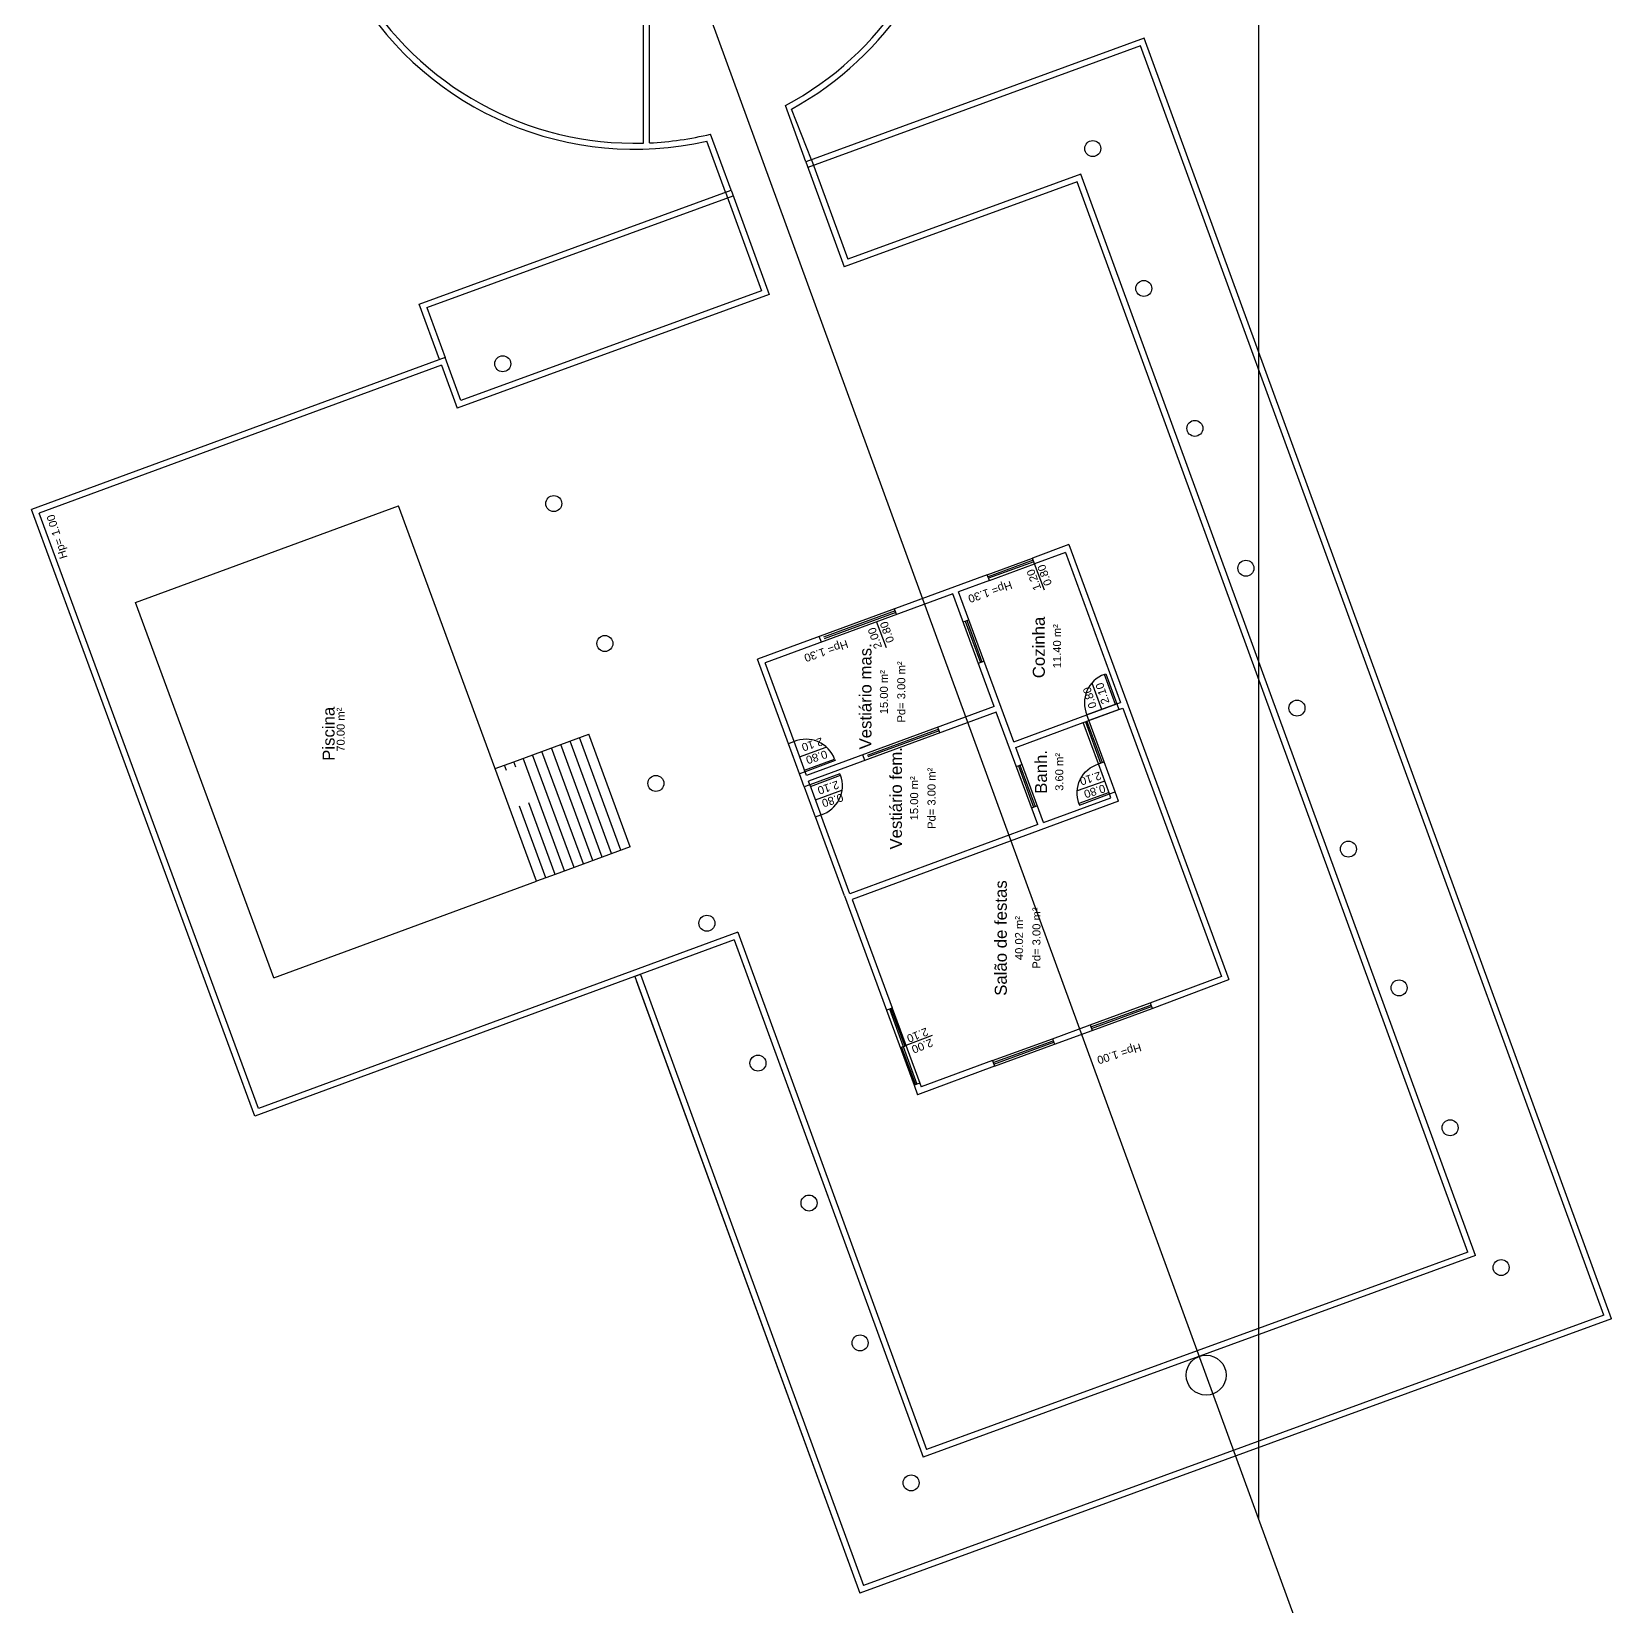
# Model space of a CAD drawing. Header units: millimetres. Extents: x -210 to 1173, y -437 to 320.
# Drawn here: x 1080.21 to 1119.7, y -33.96 to 5.41 of the extents above; entities that cross this region are included whole.
import ezdxf
from ezdxf.enums import TextEntityAlignment as Align

# ---------------------------------------------------------------- set-up
doc = ezdxf.new("R2010")
doc.units = ezdxf.units.MM
doc.header["$LTSCALE"] = 0.3
doc.linetypes.add('DASHED2', pattern=[9.525, 6.35, -3.175])
for name, color, linetype in [('CORTE', 6, 'Continuous'), ('COTAS', 1, 'Continuous'), ('ESQUADRIAS', 3, 'Continuous'), ('PISO', 1, 'Continuous'), ('PROJEÇÃO', 1, 'DASHED2'), ('TEXTOS', 2, 'Continuous'), ('VISTA', 2, 'Continuous')]:
    doc.layers.add(name, color=color, linetype=linetype)
doc.styles.add('2MM 1_100', font='ARIAL.TTF', dxfattribs={"height": 0.2})
doc.styles.add('3MM 1_100', font='ARIAL.TTF', dxfattribs={"height": 0.3})

msp = doc.modelspace()

# ---------------------------------------------------------------- linework, layer by layer
msp.add_line((1112.731, -36.84), (1095.392, 10.675))
at = {"layer": 'CORTE'}
for p, q in [((1095.505, 2.625), (1095.506, 5.582)), ((1095.655, 2.63), (1095.656, 5.582)), ((1082.807, -8.861), (1089.376, -6.444)), ((1092.829, -15.829), (1089.376, -6.444)), ((1106.14, -7.414), (1105.225, -7.751)), ((1106.14, -7.414), (1110.14, -18.288)), ((1105.277, -7.891), (1105.225, -7.751)), ((1106.051, -7.606), (1105.277, -7.891)), ((1106.051, -7.606), (1107.432, -11.361)), ((1104.099, -8.165), (1098.351, -10.279)), ((1104.151, -8.306), (1104.099, -8.165)), ((1103.236, -8.642), (1098.543, -10.368)), ((1104.272, -11.458), (1103.236, -8.642)), ((1104.151, -8.306), (1103.377, -8.59)), ((1104.758, -12.344), (1103.377, -8.59)), ((1086.26, -18.246), (1082.807, -8.861)), ((1099.127, -12.391), (1098.351, -10.279)), ((1099.268, -12.339), (1098.543, -10.368)), ((1107.338, -11.395), (1107.432, -11.361)), ((1107.338, -11.395), (1107.39, -11.536)), ((1104.272, -11.458), (1099.579, -13.184)), ((1104.323, -11.599), (1099.631, -13.325)), ((1105.359, -14.414), (1104.323, -11.599)), ((1104.758, -12.344), (1106.588, -11.671)), ((1107.019, -12.844), (1106.588, -11.671)), ((1107.39, -11.536), (1107.484, -11.501)), ((1107.484, -11.501), (1109.953, -18.212)), ((1104.809, -12.485), (1106.499, -11.864)), ((1106.878, -12.896), (1106.499, -11.864)), ((1099.268, -12.339), (1099.127, -12.391)), ((1105.5, -14.362), (1104.809, -12.485)), ((1099.544, -13.09), (1099.404, -13.142)), ((1099.524, -13.47), (1099.404, -13.142)), ((1099.665, -13.419), (1099.524, -13.47)), ((1099.579, -13.184), (1099.544, -13.09)), ((1099.665, -13.419), (1099.631, -13.325)), ((1105.5, -14.362), (1107.189, -13.741)), ((1107.155, -13.647), (1107.295, -13.595)), ((1107.189, -13.741), (1107.155, -13.647)), ((1107.382, -13.83), (1107.295, -13.595)), ((1099.801, -14.221), (1099.941, -14.169)), ((1100.666, -16.14), (1099.941, -14.169)), ((1107.382, -13.83), (1100.718, -16.281)), ((1100.526, -16.192), (1099.801, -14.221)), ((1105.359, -14.414), (1100.666, -16.14)), ((1086.26, -18.246), (1092.829, -15.829)), ((1100.526, -16.192), (1101.577, -19.05)), ((1100.718, -16.281), (1101.723, -18.996)), ((1109.953, -18.212), (1107.937, -18.959)), ((1108.223, -19.013), (1110.14, -18.288)), ((1108.172, -18.871), (1108.223, -19.013)), ((1101.718, -18.998), (1101.577, -19.05)), ((1105.73, -19.766), (1106.669, -19.421)), ((1105.781, -19.905), (1106.72, -19.561)), ((1106.669, -19.421), (1106.72, -19.561)), ((1105.73, -19.766), (1105.781, -19.905)), ((1104.277, -20.453), (1102.355, -21.166)), ((1104.226, -20.312), (1102.443, -20.969)), ((1104.226, -20.312), (1104.277, -20.453)), ((1102.408, -20.875), (1102.267, -20.927)), ((1102.267, -20.927), (1102.355, -21.166)), ((1102.408, -20.875), (1102.443, -20.969))]:
    msp.add_line(p, q, dxfattribs=at)
for centre, radius in [((1106.735, 2.488), 0.2), ((1108.011, -1.009), 0.2), ((1091.985, -2.891), 0.2), ((1109.287, -4.506), 0.2), ((1093.261, -6.388), 0.2), ((1110.563, -8.003), 0.2), ((1094.538, -9.885), 0.2), ((1111.84, -11.5), 0.2), ((1095.814, -13.382), 0.2), ((1113.125, -15.024), 0.2), ((1097.09, -16.879), 0.2), ((1114.392, -18.494), 0.2), ((1098.366, -20.376), 0.2), ((1115.668, -21.991), 0.2), ((1099.642, -23.873), 0.2), ((1116.944, -25.488), 0.2), ((1100.918, -27.371), 0.2), ((1109.569, -28.177), 0.5), ((1102.195, -30.87), 0.2)]:
    msp.add_circle(centre, radius, dxfattribs=at)
for radius, start, end in [(8.15, 68.3198, 282.7624), (8, 298.0702, 53.0524), (8.15, 298.7515, 52.0851), (8, 210.7439, 271.5674), (8, 272.6425, 283.7063)]:
    msp.add_arc((1095.287, 10.622), radius, start, end, dxfattribs=at)
at = {"layer": 'COTAS'}
for p, q in [((1105.528, -8.548), (1105.277, -7.891)), ((1101.58, -9.993), (1101.329, -9.337)), ((1106.356, -13.563), (1107.017, -13.323)), ((1102.719, -19.685), (1102.063, -19.937))]:
    msp.add_line(p, q, dxfattribs=at)
at = {"layer": 'COTAS', "extrusion": (1.66903e-12, -3.79062e-12, -1)}
msp.add_line((1106.963, -11.533), (1106.722, -10.873), dxfattribs=at)
at = {"layer": 'COTAS', "extrusion": (-3.79062e-12, -1.66903e-12, -1)}
for p, q in [((1099.406, -12.715), (1100.067, -12.474)), ((1099.803, -13.794), (1100.464, -13.553))]:
    msp.add_line(p, q, dxfattribs=at)
at = {"layer": 'ESQUADRIAS'}
for p, q in [((1105.244, -7.802), (1104.118, -8.216)), ((1105.258, -7.84), (1104.132, -8.254)), ((1106.687, -19.472), (1108.19, -18.923)), ((1101.652, -19.022), (1102.338, -20.901)), ((1101.69, -19.008), (1102.033, -19.948)), ((1106.701, -19.509), (1108.204, -18.961)), ((1101.957, -19.975), (1102.033, -19.948)), ((1101.957, -19.975), (1102.3, -20.915)), ((1104.245, -20.363), (1105.748, -19.815)), ((1104.258, -20.401), (1105.761, -19.852))]:
    msp.add_line(p, q, dxfattribs=at)
at = {"layer": 'ESQUADRIAS', "extrusion": (-1.88166e-09, 1.24771e-08, 1), "elevation": 0}
msp.add_lwpolyline([(1107.338, -11.395), (1107.301, -11.409), (1107.025, -10.658), (1107.062, -10.644)], close=True, dxfattribs=at)
at = {"layer": 'ESQUADRIAS', "elevation": 0}
for points in [[(1099.544, -13.09), (1099.531, -13.053), (1100.281, -12.776), (1100.295, -12.814)], [(1099.665, -13.419), (1099.679, -13.456), (1100.43, -13.18), (1100.416, -13.142)]]:
    msp.add_lwpolyline(points, close=True, dxfattribs=at)
at = {"layer": 'ESQUADRIAS', "extrusion": (2.0636e-09, 7.55958e-10, -1), "elevation": 0}
msp.add_lwpolyline([(-1107.155, -13.647), (-1107.141, -13.609), (-1106.39, -13.886), (-1106.404, -13.923)], close=True, dxfattribs=at)
at = {"layer": 'PISO'}
for p, q in [((1108.018, 5.245), (1099.563, 2.16)), ((1119.7, -26.768), (1108.018, 5.245)), ((1107.928, 5.053), (1099.614, 2.019)), ((1119.508, -26.679), (1107.928, 5.053)), ((1089.897, -1.398), (1097.694, 1.447)), ((1090.089, -1.487), (1097.745, 1.307)), ((1090.402, -2.783), (1089.897, -1.398)), ((1090.089, -1.487), (1090.543, -2.731)), ((1106.588, -11.671), (1107.338, -11.395)), ((1106.639, -11.812), (1107.39, -11.536)), ((1095.427, -18.157), (1095.287, -18.209)), ((1095.427, -18.157), (1101.001, -33.432)), ((1095.286, -18.209), (1100.912, -33.624)), ((1095.324, -18.312), (1100.912, -33.624)), ((1101.577, -19.05), (1102.267, -20.927)), ((1101.718, -18.998), (1102.408, -20.875)), ((1119.7, -26.768), (1100.912, -33.624)), ((1119.508, -26.679), (1101.001, -33.432))]:
    msp.add_line(p, q, dxfattribs=at)
at = {"layer": 'PISO', "extrusion": (1.88329e-09, -1.24809e-08, -1)}
for p, q in [((1107.338, -11.395, 0), (1106.588, -11.671)), ((1107.391, -11.538), (1106.64, -11.814, 0))]:
    msp.add_line(p, q, dxfattribs=at)
at = {"layer": 'PISO', "extrusion": (-3.76123e-12, -1.62467e-12, -1)}
for p, q in [((1099.402, -13.143), (1099.125, -12.392)), ((1099.544, -13.09), (1099.268, -12.339))]:
    msp.add_line(p, q, dxfattribs=at)
at = {"layer": 'PISO', "extrusion": (-2.06137e-09, -7.58561e-10, 1)}
for p, q in [((1107.155, -13.647), (1106.878, -12.896)), ((1107.297, -13.594), (1107.021, -12.844))]:
    msp.add_line(p, q, dxfattribs=at)
at = {"layer": 'PISO', "extrusion": (-3.91747e-12, -1.19993e-12, -1)}
for p, q in [((1099.665, -13.419), (1099.941, -14.169)), ((1099.522, -13.471), (1099.799, -14.222))]:
    msp.add_line(p, q, dxfattribs=at)
at = {"layer": 'PISO', "extrusion": (-1.88329e-09, 1.24809e-08, 1)}
msp.add_arc((1107.287, -11.372, 0), 0.761, 110.196, 203.1336, dxfattribs=at)
at = {"layer": 'PISO'}
for centre, start, end in [((1099.567, -13.039, 0), 20.196, 113.1336), ((1099.716, -13.443, 0), 287.2584, 20.196)]:
    msp.add_arc(centre, 0.761, start, end, dxfattribs=at)
at = {"layer": 'PISO', "extrusion": (2.06137e-09, 7.58561e-10, -1)}
msp.add_arc((-1107.104, -13.623, 0), 0.761, 339.804, 72.7416, dxfattribs=at)
at = {"layer": 'PROJEÇÃO'}
for p, q in [((1101.795, -9.071), (1099.918, -9.761)), ((1101.828, -9.16), (1101.776, -9.019)), ((1101.809, -9.108), (1099.932, -9.799)), ((1103.495, -9.346), (1103.636, -9.294)), ((1103.546, -9.327), (1103.926, -10.359)), ((1103.584, -9.313), (1103.964, -10.346)), ((1099.951, -9.851), (1099.899, -9.71)), ((1103.875, -10.378), (1104.015, -10.327)), ((1106.499, -11.864), (1106.639, -11.812)), ((1106.55, -11.845), (1106.93, -12.877)), ((1106.588, -11.831), (1106.968, -12.863)), ((1102.883, -12.027), (1101.006, -12.718)), ((1102.897, -12.065), (1101.02, -12.755)), ((1102.916, -12.116), (1102.864, -11.976)), ((1091.793, -13.014), (1092.262, -12.841)), ((1093.064, -15.743), (1092.028, -12.927)), ((1093.298, -15.656), (1092.262, -12.841)), ((1101.039, -12.807), (1100.987, -12.666)), ((1104.824, -12.959), (1104.965, -12.908)), ((1104.876, -12.94), (1105.255, -13.973)), ((1104.913, -12.927), (1105.293, -13.959)), ((1106.878, -12.896), (1107.019, -12.844)), ((1105.204, -13.992), (1105.344, -13.94)), ((1093.298, -15.656), (1092.829, -15.829))]:
    msp.add_line(p, q, dxfattribs=at)
at = {"layer": 'VISTA'}
for p, q in [((1110.881, 27.451), (1110.881, -31.768)), ((1099.563, 2.16), (1099.051, 3.563)), ((1099.701, 2.21), (1099.207, 3.477, 0)), ((1097.694, 1.447), (1097.182, 2.85)), ((1097.553, 1.396), (1097.087, 2.673)), ((1099.563, 2.16), (1100.523, -0.471)), ((1099.704, 2.211), (1100.612, -0.278)), ((1106.347, 1.655), (1100.523, -0.471)), ((1106.437, 1.847), (1100.612, -0.278)), ((1116.11, -25.098), (1106.347, 1.655)), ((1116.302, -25.187), (1106.437, 1.847)), ((1097.553, 1.396), (1098.452, -1.067)), ((1097.694, 1.447), (1098.644, -1.156)), ((1098.644, -1.156), (1090.847, -4.001)), ((1098.452, -1.067), (1090.936, -3.809)), ((1090.543, -2.731), (1080.208, -6.534)), ((1090.936, -3.809), (1090.543, -2.731)), ((1090.454, -2.924), (1080.401, -6.623)), ((1090.454, -2.924), (1090.847, -4.001)), ((1085.79, -21.703), (1080.208, -6.534)), ((1085.879, -21.51), (1080.401, -6.623)), ((1104.099, -8.165), (1105.225, -7.751)), ((1104.151, -8.306), (1105.277, -7.891)), ((1092.262, -12.841), (1094.139, -12.15)), ((1094.941, -15.052), (1093.905, -12.237)), ((1095.175, -14.966), (1094.139, -12.15)), ((1094.002, -15.397), (1092.966, -12.582)), ((1094.237, -15.311), (1093.201, -12.496)), ((1094.471, -15.225), (1093.435, -12.409)), ((1094.706, -15.138), (1093.67, -12.323)), ((1093.533, -15.57), (1092.497, -12.755)), ((1093.768, -15.484), (1092.732, -12.668)), ((1095.175, -14.966), (1093.298, -15.656)), ((1097.773, -17.294), (1085.79, -21.703)), ((1097.863, -17.101), (1085.879, -21.51)), ((1097.773, -17.294), (1100.112, -23.703)), ((1097.773, -17.294), (1102.493, -30.227)), ((1097.863, -17.101), (1102.582, -30.034)), ((1106.669, -19.421), (1108.171, -18.872)), ((1106.72, -19.561), (1108.223, -19.013)), ((1104.226, -20.312), (1105.73, -19.766)), ((1104.277, -20.453), (1105.781, -19.905)), ((1116.302, -25.187), (1102.493, -30.227)), ((1116.11, -25.098), (1102.582, -30.034))]:
    msp.add_line(p, q, dxfattribs=at)

# ---------------------------------------------------------------- texts
at = {"layer": 'TEXTOS'}
for s, height, rotation, style, p in [('Hp= 1.00', 0.2, 107.3552, '2MM 1_100', (1080.843, -7.216)), ('1.20', 0.2, 110.5402, '2MM 1_100', (1105.263, -8.294)), ('0.80', 0.2, 110.5402, '2MM 1_100', (1105.531, -8.177)), ('Hp= 1.30', 0.2, 198.941, '2MM 1_100', (1104.171, -8.596)), ('0.80', 0.2, 109.3621, '2MM 1_100', (1101.591, -9.602)), ('Cozinha', 0.3, 90, '3MM 1_100', (1105.386, -9.984)), ('11.40 m²', 0.2, 90, '2MM 1_100', (1105.842, -9.953)), ('Hp= 1.30', 0.2, 198.941, '2MM 1_100', (1100.072, -10.075)), ('2.00', 0.2, 109.3621, '2MM 1_100', (1101.288, -9.752)), ('Vestiário mas.', 0.3, 90, '3MM 1_100', (1101.053, -11.206)), ('15.00 m²', 0.2, 90, '2MM 1_100', (1101.514, -11.101)), ('Pd= 3.00 m²', 0.2, 90, '2MM 1_100', (1101.948, -11.096)), ('0.80', 0.2, 107.9348, '2MM 1_100', (1106.658, -11.241, 0)), ('2.10', 0.2, 107.9348, '2MM 1_100', (1106.976, -11.134, 0)), ('Piscina', 0.3, 90, '3MM 1_100', (1087.632, -12.143)), ('70.00 m²', 0.2, 90, '2MM 1_100', (1087.935, -12.039)), ('2.10', 0.2, 197.9348, '2MM 1_100', (1099.728, -12.409)), ('0.80', 0.2, 197.9348, '2MM 1_100', (1099.834, -12.727)), ('Vestiário fem.', 0.3, 90, '3MM 1_100', (1101.813, -13.755)), ('Banh.', 0.3, 90, '3MM 1_100', (1105.441, -13.095)), ('3.60 m²', 0.2, 90, '2MM 1_100', (1105.898, -13.095)), ('Pd= 3.00 m²', 0.2, 90, '2MM 1_100', (1102.704, -13.755)), ('2.10', 0.2, 197.9348, '2MM 1_100', (1100.125, -13.488)), ('15.00 m²', 0.2, 90, '2MM 1_100', (1102.27, -13.755)), ('2.10', 0.2, 197.4555, '2MM 1_100', (1106.68, -13.261)), ('0.80', 0.2, 197.4555, '2MM 1_100', (1106.784, -13.58)), ('0.80', 0.2, 197.9348, '2MM 1_100', (1100.231, -13.807)), ('Salão de festas', 0.3, 90, '3MM 1_100', (1104.436, -17.249)), ('Pd= 3.00 m²', 0.2, 90, '2MM 1_100', (1105.327, -17.249)), ('40.02 m²', 0.2, 90, '2MM 1_100', (1104.893, -17.249)), ('2.10', 0.2, 201.5802, '2MM 1_100', (1102.355, -19.678)), ('2.00', 0.2, 201.5802, '2MM 1_100', (1102.475, -19.949)), ('Hp= 1.00', 0.2, 197.35, '2MM 1_100', (1107.398, -20.143))]:
    msp.add_text(s, height=height, rotation=rotation, dxfattribs=dict(at, style=style)).set_placement(p, align=Align.MIDDLE_CENTER)

doc.saveas('drawing.dxf')
